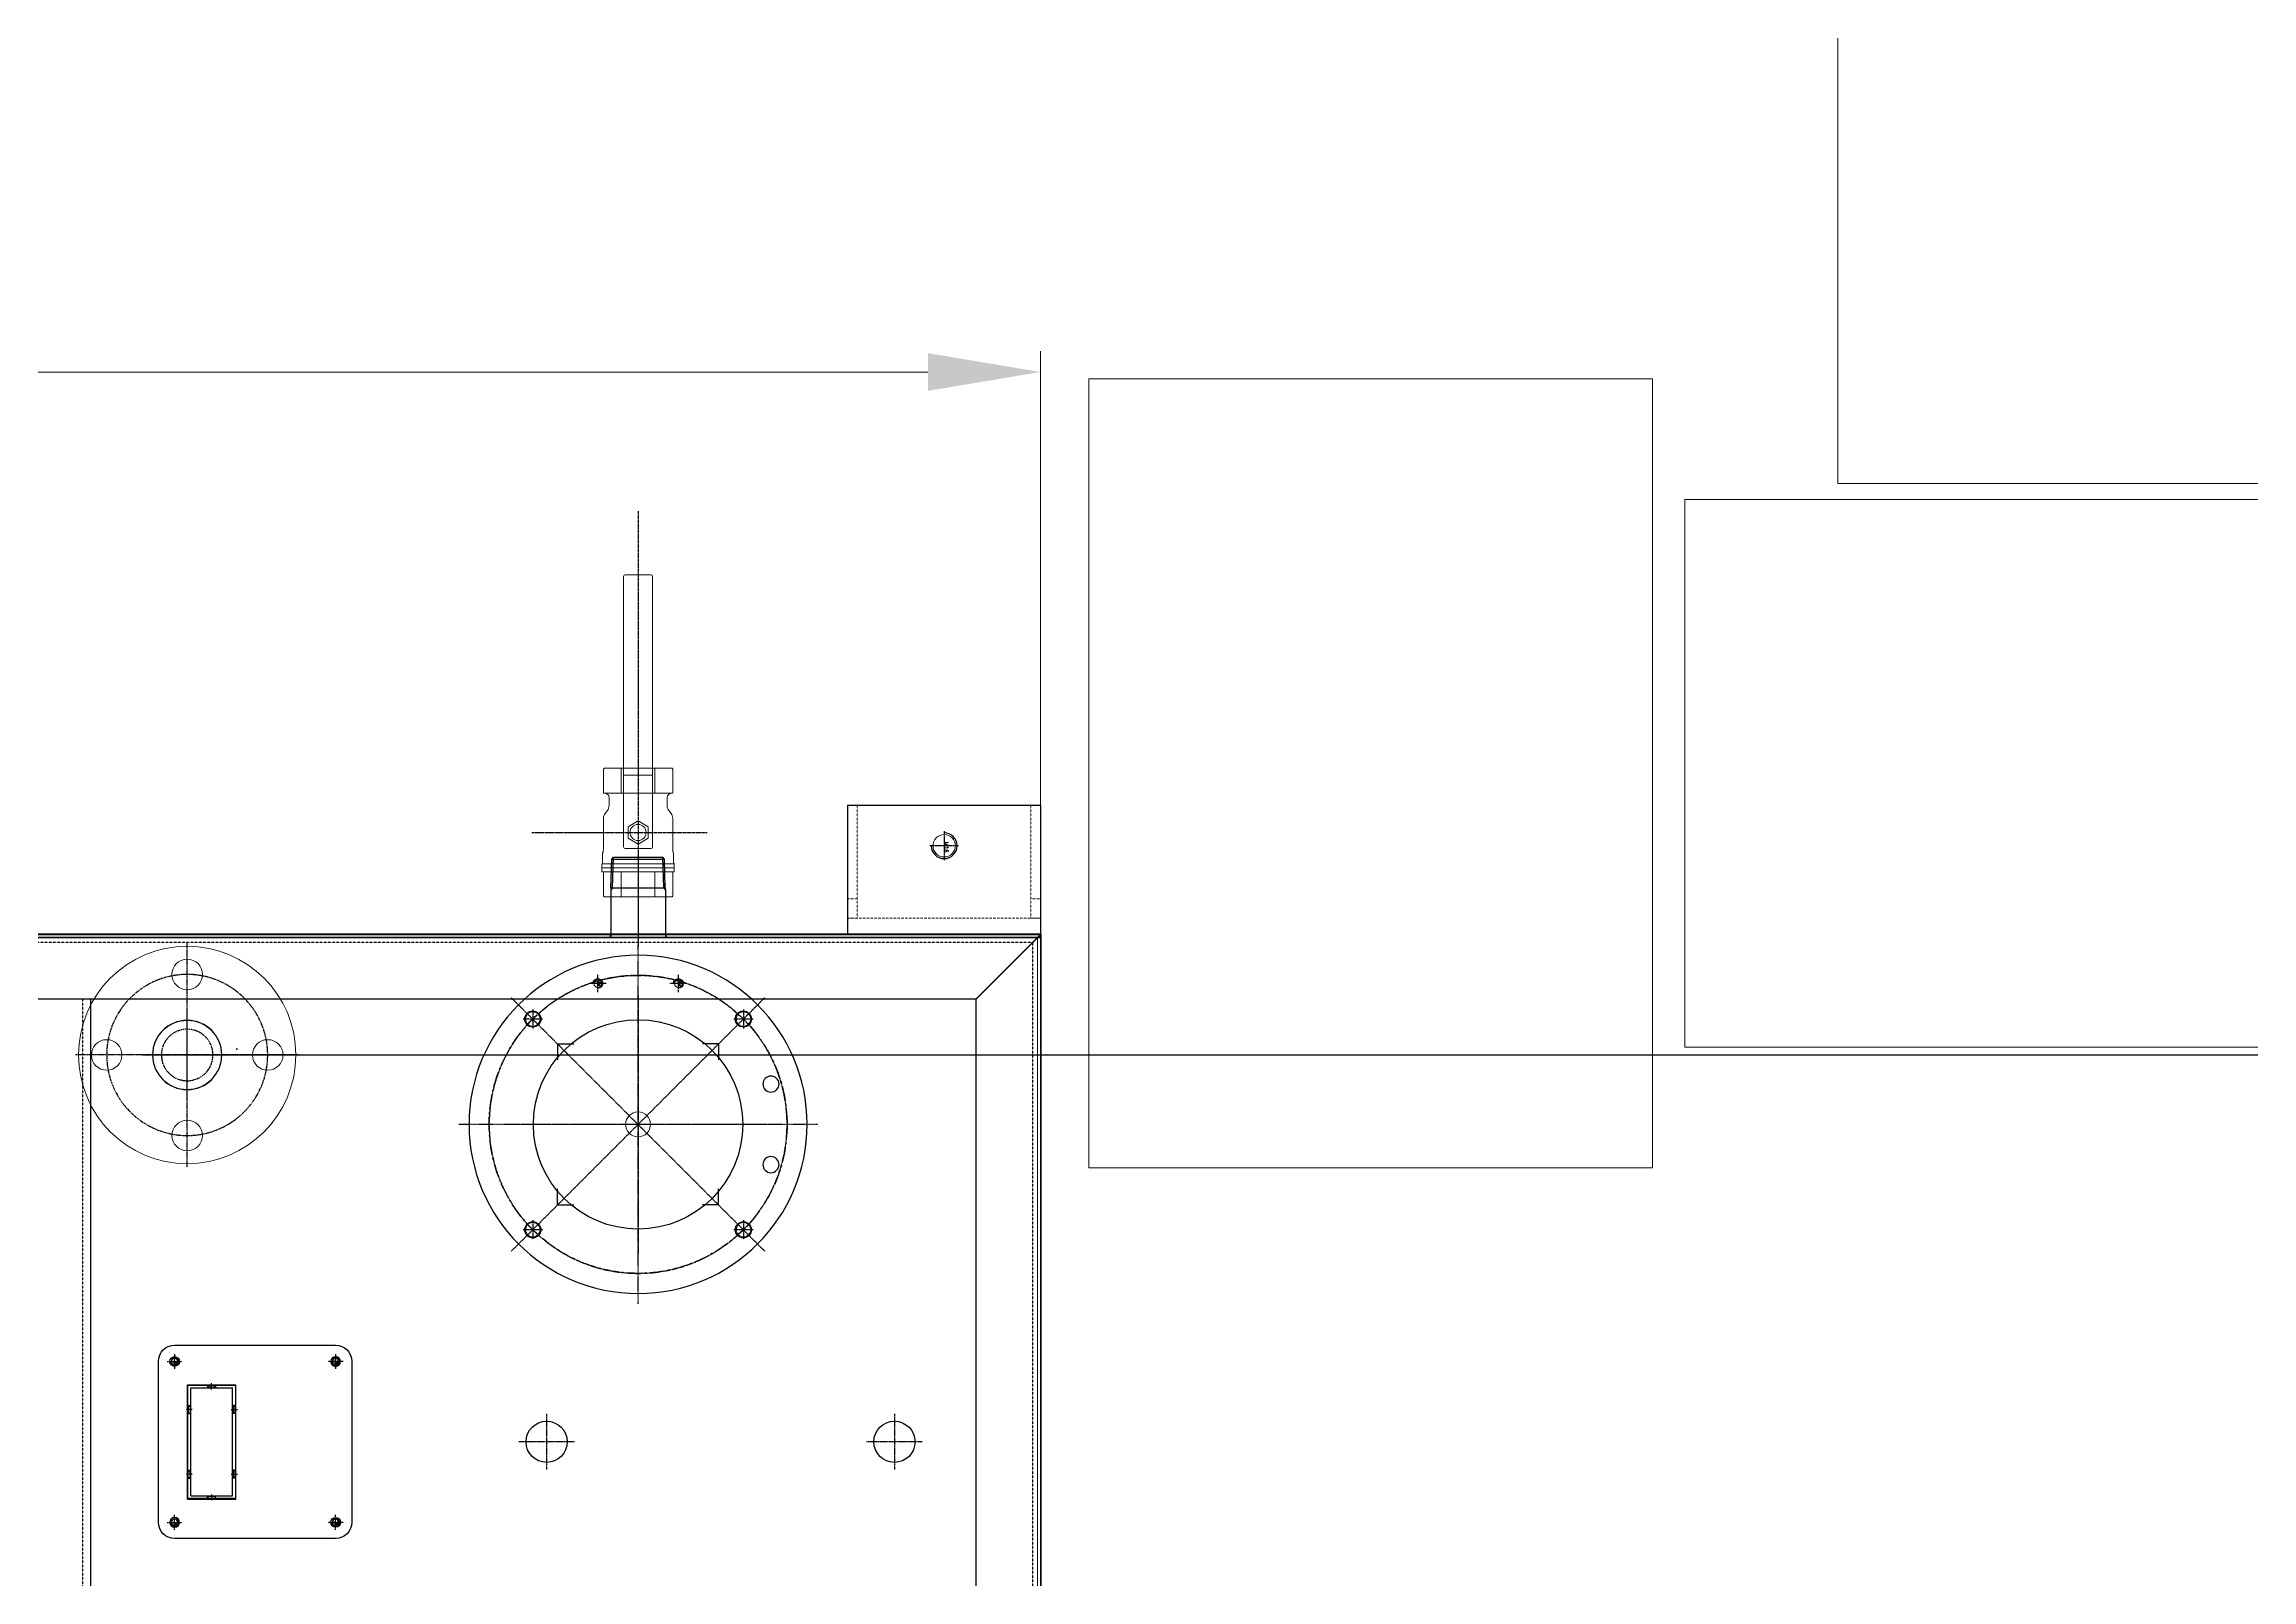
# Model space of a CAD drawing. Header units: millimetres. Extents: x -32759 to 129432, y 390 to 54305.
# Drawn here: x 25861 to 27232, y 29215 to 30169 of the extents above; entities that cross this region are included whole.
import ezdxf

# ---------------------------------------------------------------- set-up
doc = ezdxf.new("R2010")
doc.units = ezdxf.units.MM
for name, pattern in [('AM_ISO09W050', [22.5, 12, -1.5, 3, -1.5, 3, -1.5]), ('CENTER', [2, 1.25, -0.25, 0.25, -0.25]), ('CENTER2', [28.575, 19.05, -3.175, 3.175, -3.175]), ('HIDDEN', [0.375, 0.25, -0.125]), ('HIDDEN2', [4.7625, 3.175, -1.5875]), ('PHANTOM', [2.5, 1.25, -0.25, 0.25, -0.25, 0.25, -0.25])]:
    doc.linetypes.add(name, pattern=pattern)
for name, color, linetype in [('01a', 8, 'Continuous'), ('01b', 30, 'Continuous'), ('01j', 243, 'Continuous'), ('04', 111, 'Continuous'), ('1', 20, 'Continuous'), ('3', 5, 'Continuous'), ('4', 102, 'Continuous'), ('_0', 3, 'Continuous'), ('BOM-UDEF', 3, 'Continuous'), ('CENTER', 1, 'CENTER'), ('CL', 1, 'CENTER'), ('FL', 3, 'Continuous'), ('HL', 2, 'HIDDEN'), ('PL', 5, 'PHANTOM'), ('가상', 6, 'AM_ISO09W050'), ('외형선', 3, 'Continuous')]:
    doc.layers.add(name, color=color, linetype=linetype)
for name, color, linetype, lineweight in [('03 중심선', 1, 'CENTER', 25), ('1111111', 1, 'Continuous', 25), ('2은선', 2, 'HIDDEN', 18), ('_BODY', 7, 'Continuous', 13)]:
    doc.layers.add(name, color=color, linetype=linetype, lineweight=lineweight)
doc.layers.add('08 소재', color=7, linetype='Continuous', lineweight=60, true_color=0xeb9514)
doc.styles.add('ROAMNS', font='romans.shx', dxfattribs={"width": 0.8, "bigfont": 'whgtxt.shx'})
doc.styles.add('ROMANS', font='romans')
doc.styles.get("Standard").update_dxf_attribs({"font": 'arial.ttf'})
doc.styles.add('한글', font='romans.shx', dxfattribs={"height": 4, "bigfont": 'whgtxt.shx'})
doc.dimstyles.new('20 작은 한덕_도면칫수', dxfattribs={"dimscale": 20, "dimtxt": 3.3, "dimasz": 3.5, "dimexe": 0.65, "dimexo": 1.25, "dimgap": 1, "dimtad": 1, "dimdec": 0, "dimdsep": 46, "dimtxsty": 'ROAMNS', "dimcen": 0, "dimclrd": 7, "dimclre": 7, "dimclrt": 2, "dimadec": 0, "dimazin": 2, "dimtp": 0.1, "dimtm": 0.1, "dimtfac": 0.71, "dimtdec": 0, "dimtmove": 0, "dimatfit": 3, "dimfxl": 1, "dimlwd": -1, "dimlwe": -1, "dimarcsym": 1})

# ---------------------------------------------------------------- blocks, each defined once
blk = doc.blocks.new('*D1460')
at = {"color": 7, "linetype": 'ByBlock', "transparency": 16777216}
for p, q in [((272423.9, 142126.5), (272423.9, 142698.2)), ((274823.9, 142046.5), (274823.9, 142698.2)), ((274753.9, 142685.2), (272493.9, 142685.2))]:
    blk.add_line(p, q, dxfattribs=at)
at = {"color": 7, "transparency": 16777216}
for points in [[(272493.9, 142696.9), (272493.9, 142673.5), (272423.9, 142685.2)], [(274753.9, 142696.9), (274753.9, 142673.5), (274823.9, 142685.2)]]:
    blk.add_solid(points, dxfattribs=at)
at = {"layer": 'Defpoints', "color": 0, "transparency": 16777216}
for p in [(272423.9, 142685.2), (272423.9, 142101.5), (274823.9, 142021.5)]:
    blk.add_point(p, dxfattribs=at)
at = {"color": 2, "transparency": 16777216, "insert": (273623.9, 142738.2), "char_height": 66, "attachment_point": 5, "style": 'ROAMNS'}
blk.add_mtext('2400', dxfattribs=at)
blk = doc.blocks.new('cvbncvbnvc')
at = {"ltscale": 0.5}
for p, q in [((445983.7, 224427), (445983.7, 225627)), ((448383.7, 224427), (445983.7, 224427))]:
    blk.add_line(p, q, dxfattribs=at)
blk = doc.blocks.new('sdfgdsgsdgsd')
at = {"layer": '1'}
blk.add_line((445072.6, 186300.7), (445072.6, 186242.2), dxfattribs=at)
at = {"layer": '3'}
for p, q in [((445055.8, 186278.4), (445056.3, 186296.3)), ((445056.3, 186296.3), (445057.3, 186297.4)), ((445089, 186296.3), (445056.3, 186296.3)), ((445088, 186297.4), (445057.3, 186297.4)), ((445089, 186296.3), (445088, 186297.4)), ((445089.5, 186278.4), (445089, 186296.3)), ((445055.6, 186276.9), (445055.6, 186247.5)), ((445089.5, 186278.4), (445055.8, 186278.4)), ((445089.6, 186276.9), (445089.6, 186247.5))]:
    blk.add_line(p, q, dxfattribs=at)
at = {"layer": '4'}
for p, q in [((445056.7, 186278.4), (445057.3, 186297.4)), ((445088.6, 186278.4), (445088, 186297.4)), ((445055.8, 186278.4), (445055.6, 186276.9)), ((445056.7, 186278.4), (445055.6, 186276.9)), ((445088.6, 186278.4), (445089.6, 186276.9)), ((445089.5, 186278.4), (445089.6, 186276.9))]:
    blk.add_line(p, q, dxfattribs=at)
blk = doc.blocks.new('BA-25P')
for p, q in [((-40, 21.1), (-39.4, 21.5)), ((-40, 21.1), (-40, -21.1)), ((-39.4, 21.5), (-24.7, 21.5)), ((-24.5, 21.3), (-24.5, -21.3)), ((-21.5, 18), (-16.7, 18)), ((-13.7, 19), (-11.8, 20.5)), ((-8.8, 21.5), (8.6, 21.5)), ((12.2, 21.7), (12.4, 21.8)), ((12.9, 22), (19, 22)), ((19.5, 22.5), (24.5, 22.5)), ((19.5, 22.5), (19.5, -22.5)), ((22, 22.5), (22, -22.5)), ((24.5, 22.5), (24.5, -22.5)), ((24.5, 21.5), (39.4, 21.5)), ((40, 21.1), (39.4, 21.5)), ((40, 21.1), (40, -21.1)), ((-160, 8), (-160, -8)), ((-159, 9), (9, 9)), ((-40, 10.5), (-24.5, 10.5)), ((-35.5, 9), (-35.5, -9)), ((10, 8), (10, -8)), ((24.5, 10.5), (40, 10.5)), ((-159, -9), (9, -9)), ((-40, -10.5), (-24.5, -10.5)), ((24.5, -10.5), (40, -10.5)), ((-40, -21.1), (-39.4, -21.5)), ((-39.4, -21.5), (-24.7, -21.5)), ((-21.5, -18), (-16.7, -18)), ((-13.7, -19), (-11.8, -20.5)), ((-8.8, -21.5), (8.6, -21.5)), ((12.2, -21.7), (12.4, -21.8)), ((12.9, -22), (19, -22)), ((19.5, -22.5), (24.5, -22.5)), ((24.5, -21.5), (39.4, -21.5)), ((40, -21.1), (39.4, -21.5))]:
    blk.add_line(p, q)
blk.add_lwpolyline([(7.2, 0), (3.6, 6.2), (-3.6, 6.2), (-7.2, 0), (-3.6, -6.2), (3.6, -6.2)], close=True)
blk.add_circle((0, 0), 5)
for centre, radius, start, end in [((-24.7, 21.3), 0.2, 0, 90), ((-21.5, 21), 3, 180, 270), ((-16.7, 23), 5, 270, 307.5582), ((-8.8, 16.5), 5, 90, 127.5582), ((8.6, 56.9), 35.4, 269.9365, 275.7235), ((12.9, 21), 1, 90, 124.5464), ((19, 22.5), 0.5, 270, 360), ((-159, 8), 1, 90, 180), ((9, 8), 1, 0, 90), ((-159, -8), 1, 180, 270), ((9, -8), 1, 270, 0), ((-24.7, -21.3), 0.2, 270, 0), ((-21.5, -21), 3, 90, 180), ((-16.7, -23), 5, 52.4418, 90), ((-8.8, -16.5), 5, 232.4418, 270), ((8.6, -56.9), 35.4, 84.2765, 90.0635), ((12.9, -21), 1, 235.4536, 270), ((19, -22.5), 0.5, 0, 90)]:
    blk.add_arc(centre, radius, start, end)
at = {"layer": 'CENTER'}
for p, q in [((0, 66), (0, -42.8)), ((-199.5, 0), (68.3, 0))]:
    blk.add_line(p, q, dxfattribs=at)
blk = doc.blocks.new('ORDERNO')
at = {"color": 3}
blk.add_attdef('ORDER', (0, 0), '', height=5, dxfattribs=at)
blk = doc.blocks.new('lyk-2481')
blk.add_circle((1114232, 10051.3), 2.46)
at = {"layer": '03 중심선'}
for p, q in [((1114226.7, 10051.3), (1114237.3, 10051.3)), ((1114232, 10056.5), (1114232, 10046))]:
    blk.add_line(p, q, dxfattribs=at)
at = {"layer": '1111111'}
blk.add_arc((1114232, 10051.3), 3, 270, 180, dxfattribs=at)
at = {"color": 2}
ref = blk.add_blockref('ORDERNO', (1114230.6, 10051.6), dxfattribs=dict(at, xscale=0.5, yscale=0.5, zscale=0.5))
ref.add_attrib('ORDER', 'M6', (1114230.6, 10051.6), dxfattribs={"color": 0, "height": 1.5, "style": 'ROMANS', "width": 0.8})
blk = doc.blocks.new('A$C5DE60368')
at = {"ltscale": 2}
blk.add_circle((111.4, 111.4), 105, dxfattribs=at)
for centre, radius in [((46, 176.8), 4.5), ((176.8, 176.8), 4.5), ((111.4, 111.4), 7.75), ((46, 46), 4.5), ((176.8, 46), 4.5)]:
    blk.add_circle(centre, radius)
at = {"layer": '03 중심선', "ltscale": 0.25}
for p, q in [((111.4, 222.8), (111.4, 0)), ((32.6, 32.6), (190.1, 190.1)), ((32.6, 190.1), (190.1, 32.6)), ((0, 111.4), (222.8, 111.4))]:
    blk.add_line(p, q, dxfattribs=at)
blk.add_circle((111.4, 111.4), 92.5, dxfattribs=at)
at = {"layer": '가상'}
for p, q in [((61.4, 161.4), (71.4, 161.4)), ((61.4, 161.4), (61.4, 151.4)), ((161.4, 161.4), (151.4, 161.4)), ((161.4, 161.4), (161.4, 151.4)), ((61.4, 61.4), (61.4, 71.4)), ((161.4, 61.4), (161.4, 71.4)), ((61.4, 61.4), (71.4, 61.4)), ((161.4, 61.4), (151.4, 61.4))]:
    blk.add_line(p, q, dxfattribs=at)
for p in [(-1114033.1, -9914.9), (-1114033.1, -9964.9)]:
    blk.add_blockref('lyk-2481', p)
blk = doc.blocks.new('xcvbxcvbcvbvxcxc')
at = {"ltscale": 0.5}
for p, q in [((508454.9, 282119), (508454.9, 284519)), ((508494.9, 284479), (508494.9, 282159)), ((508494.9, 282159), (508454.9, 282119))]:
    blk.add_line(p, q, dxfattribs=at)
at = {"layer": 'HL', "ltscale": 0.5}
blk.add_line((508459.9, 282124), (508459.9, 284514), dxfattribs=at)
blk = doc.blocks.new('cvncvbncvncv')
at = {"ltscale": 0.5}
for p, q in [((505483.1, 284638.8), (506683.1, 284638.8)), ((505523.1, 284598.8), (505483.1, 284638.8)), ((506643.1, 284598.8), (506683.1, 284638.8)), ((506643.1, 284598.8), (505523.1, 284598.8))]:
    blk.add_line(p, q, dxfattribs=at)
at = {"layer": 'HL', "ltscale": 0.5}
blk.add_line((505488.1, 284633.8), (506678.1, 284633.8), dxfattribs=at)
blk = doc.blocks.new('asfdsdfafsad')
at = {"ltscale": 0.5}
for p, q in [((507346.1, 283868.7), (506226.1, 283868.7)), ((506226.1, 283868.7), (506226.1, 283828.7)), ((507346.1, 283868.7), (507346.1, 283828.7)), ((506226.1, 283828.7), (507346.1, 283828.7))]:
    blk.add_line(p, q, dxfattribs=at)
at = {"layer": 'HL', "ltscale": 0.5}
blk.add_line((506226.1, 283833.7), (507346.1, 283833.7), dxfattribs=at)
blk = doc.blocks.new('sdfgfgsfdgsd')
for name, p in [('xcvbxcvbcvbvxcxc', (-2088.1, -1572.4)), ('asfdsdfafsad', (180.7, -2692.1))]:
    blk.add_blockref(name, p)
at = {"xscale": -1, "rotation": 180}
blk.add_blockref('cvncvbncvncv', (883.7, 565185.5), dxfattribs=at)
blk = doc.blocks.new('sdfgsdgfdgd')
at = {"ltscale": 0.5}
blk.add_circle((489855.9, 297052.9), 6.92, dxfattribs=at)
at = {"layer": 'CL', "ltscale": 0.5}
for p, q in [((489855.9, 297061.9), (489855.9, 297043.9)), ((489846.9, 297052.9), (489864.9, 297052.9))]:
    blk.add_line(p, q, dxfattribs=at)
at = {"layer": 'FL', "color": 1, "ltscale": 0.5}
blk.add_arc((489855.9, 297052.9), 8, 270, 180, dxfattribs=at)
at = {"color": 2, "style": '한글'}
blk.add_text('M16', height=2.4, dxfattribs=at).set_placement((489853.5, 297053.1))
blk = doc.blocks.new('sdfgsdfsdgsd')
at = {"color": 2, "linetype": 'HIDDEN2', "ltscale": 0.5}
blk.add_line((490032.2, 296995.1), (490032.2, 297115.1), dxfattribs=at)
at = {"ltscale": 0.5}
blk.add_line((490042.2, 296995.1), (490042.2, 297115.1), dxfattribs=at)
at = {"layer": '외형선'}
for p, q in [((490042.2, 297115.1), (489962.2, 297115.1)), ((489962.2, 297115.1), (489962.2, 296995.1)), ((489962.2, 296995.1), (490042.2, 296995.1))]:
    blk.add_line(p, q, dxfattribs=at)
blk.add_blockref('sdfgsdgfdgd', (131.3, 2.2))
blk = doc.blocks.new('cvbncncvbcn')
at = {"ltscale": 0.5}
for p, q in [((490334.8, 296974.9), (490334.8, 296980.9)), ((490334.8, 296980.9), (490404.8, 296980.9)), ((490334.8, 296974.9), (490404.8, 296974.9)), ((490392.8, 296974.9), (490392.8, 296980.9)), ((490404.8, 296974.9), (490404.8, 296980.9))]:
    blk.add_line(p, q, dxfattribs=at)
blk = doc.blocks.new('ASFDASFDDFAS')
blk.add_blockref('sdfgsdfsdgsd', (21.3, -380.4))
at = {"layer": '2은선', "xscale": -1, "rotation": 180}
blk.add_blockref('cvbncncvbcn', (-351.3, 593709.5), dxfattribs=at)
at = {"layer": '2은선'}
blk.add_blockref('cvbncncvbcn', (-351.3, -360.2), dxfattribs=at)
blk = doc.blocks.new('HS_BOM', base_point=(-3113.6, 16316.3))
at = {"layer": 'BOM-UDEF'}
blk.add_circle((-3113.6, 16316.3), 0.25, dxfattribs=at)
blk = doc.blocks.new('A$C386F4B6A')
at = {"ltscale": 0.5}
for centre, radius in [((69.5, 69.5), 67.5), ((69.5, 119.5), 9.5), ((69.5, 69.5), 21.4), ((19.5, 69.5), 9.5), ((119.5, 69.5), 9.5), ((69.5, 19.5), 9.5)]:
    blk.add_circle(centre, radius, dxfattribs=at)
at = {"layer": 'CL', "ltscale": 0.5}
for p, q in [((69.5, 139), (69.5, 0)), ((0, 69.5), (139, 69.5))]:
    blk.add_line(p, q, dxfattribs=at)
blk.add_circle((69.5, 69.5), 50, dxfattribs=at)
at = {"layer": 'PL', "ltscale": 0.5}
blk.add_circle((69.5, 69.5), 16, dxfattribs=at)
at = {"layer": 'BOM-UDEF', "ltscale": 0.5}
blk.add_blockref('HS_BOM', (73.2, 100.3), dxfattribs=at)
blk = doc.blocks.new('XCVBXCVBVXCBC')
at = {"ltscale": 0.5}
blk.add_circle((514250.5, 287239.7), 3, dxfattribs=at)
at = {"layer": 'CL', "ltscale": 0.5}
for p, q in [((514250.5, 287244.3), (514250.5, 287235.1)), ((514245.9, 287239.7), (514255.1, 287239.7))]:
    blk.add_line(p, q, dxfattribs=at)
blk = doc.blocks.new('VBNBN')
at = {"color": 2, "linetype": 'HIDDEN2', "ltscale": 0.5}
for p, q in [((514128.5, 287092.4), (514129, 287092)), ((514129, 287092), (514129, 287087.8)), ((514129, 287092), (514130.1, 287092)), ((514130.1, 287092), (514130.5, 287092.4)), ((514130.1, 287092), (514130.1, 287087.8)), ((514128.5, 287087.4), (514129, 287087.8)), ((514129, 287087.8), (514130.1, 287087.8)), ((514130.1, 287087.8), (514130.5, 287087.4))]:
    blk.add_line(p, q, dxfattribs=at)
at = {"layer": 'CL', "ltscale": 0.5}
blk.add_line((514131.5, 287089.9), (514127.5, 287089.9), dxfattribs=at)
at = {"layer": 'FL', "color": 2, "linetype": 'HIDDEN2', "ltscale": 0.5}
for p, q in [((514128.5, 287092.4), (514130.5, 287092.4)), ((514128.5, 287087.4), (514130.5, 287087.4))]:
    blk.add_line(p, q, dxfattribs=at)
blk = doc.blocks.new('CVNVBNVNC')
at = {"ltscale": 0.5}
for p, q in [((514350.5, 287249.7), (514250.5, 287249.7)), ((514240.5, 287239.7), (514240.5, 287139.7)), ((514360.5, 287139.7), (514360.5, 287239.7)), ((514258.5, 287225.2), (514258.5, 287154.2)), ((514258.5, 287225.2), (514288.5, 287225.2)), ((514260.5, 287223.2), (514260.5, 287156.2)), ((514260.5, 287223.2), (514286.5, 287223.2)), ((514286.5, 287223.2), (514286.5, 287156.2)), ((514288.5, 287225.2), (514288.5, 287154.2)), ((514258.5, 287154.2), (514288.5, 287154.2)), ((514260.5, 287156.2), (514286.5, 287156.2)), ((514250.5, 287129.7), (514350.5, 287129.7))]:
    blk.add_line(p, q, dxfattribs=at)
for centre, start, end in [((514250.5, 287239.7), 90, 180), ((514350.5, 287239.7), 0, 90), ((514250.5, 287139.7), 180, 270), ((514350.5, 287139.7), 270, 0)]:
    blk.add_arc(centre, 10, start, end, dxfattribs=at)
for name, p in [('XCVBXCVBVXCBC', (0, 0)), ('VBNBN', (130, 119.9))]:
    blk.add_blockref(name, p)
at = {"xscale": -1}
for name, p in [('XCVBXCVBVXCBC', (1028601, 0)), ('VBNBN', (1028417.1, 119.9))]:
    blk.add_blockref(name, p, dxfattribs=at)
for name, p, rotation in [('VBNBN', (227183.6, 801353.8), 270), ('VBNBN', (1028417.1, 574259.6), 180), ('XCVBXCVBVXCBC', (1028601, 574379.5), 180)]:
    blk.add_blockref(name, p, dxfattribs=dict(rotation=rotation))
for name, p, rotation in [('VBNBN', (130, 574259.6), 180), ('VBNBN', (227183.6, -226974.3), 270), ('XCVBXCVBVXCBC', (0, 574379.5), 180)]:
    blk.add_blockref(name, p, dxfattribs=dict(at, rotation=rotation))
blk = doc.blocks.new('sdfgsdgfsdsd')
at = {"color": 2, "linetype": 'HIDDEN2', "ltscale": 0.5}
for p, q in [((451500.1, 204107.9), (451500.1, 204109.9)), ((451534.6, 204107.9), (451534.6, 204109.9))]:
    blk.add_line(p, q, dxfattribs=at)
at = {"layer": 'CL', "ltscale": 0.5}
blk.add_line((451517.3, 204105.9), (451517.3, 204111.9), dxfattribs=at)
blk = doc.blocks.new('wetsdfg')
at = {"ltscale": 0.5}
for p, q in [((124343.3, -71808.7), (126743.3, -71808.7)), ((126743.3, -71810.7), (126743.3, -71808.7)), ((124343.3, -71810.7), (126743.3, -71810.7))]:
    blk.add_line(p, q, dxfattribs=at)
blk.add_blockref('sdfgsdgfsdsd', (-325024, -275918.6))
blk = doc.blocks.new('sdgsdfgsgs')
at = {"ltscale": 0.5}
for p, q in [((446006.6, 224057.8), (446006.6, 224059.8)), ((446006.6, 224059.8), (447202.6, 224059.8)), ((446006.6, 224057.8), (447202.6, 224057.8)), ((447202.6, 224057.8), (447202.6, 224059.8))]:
    blk.add_line(p, q, dxfattribs=at)
blk = doc.blocks.new('asdfasfsfsa')
at = {"ltscale": 0.5}
blk.add_circle((450665.1, 185492), 12.8, dxfattribs=at)
at = {"layer": 'CL', "ltscale": 0.5}
for p, q in [((450665.1, 185509.3), (450665.1, 185474.7)), ((450647.8, 185492), (450682.4, 185492))]:
    blk.add_line(p, q, dxfattribs=at)
blk = doc.blocks.new('asfdsafsfas')
at = {"ltscale": 0.5}
blk.add_circle((446413, 186122.4), 5, dxfattribs=at)
at = {"layer": 'CL', "ltscale": 0.5}
for p, q in [((446407, 186122.4), (446419, 186122.4)), ((446413, 186128.4), (446413, 186116.4))]:
    blk.add_line(p, q, dxfattribs=at)
blk = doc.blocks.new('asdfasfdsfsa')
blk.add_blockref('asfdsafsfas', (0, 0))
blk = doc.blocks.new('sdfgsdfgsdsf')
at = {"color": 1, "linetype": 'CENTER2', "ltscale": 0.5}
blk.add_circle((443684.2, 208741.5), 92.5, dxfattribs=at)
at = {"ltscale": 0.5}
blk.add_circle((443684.2, 208741.5), 65, dxfattribs=at)
at = {"layer": 'CL', "ltscale": 0.5}
for p, q in [((443684.2, 208821.5), (443684.2, 208661.5)), ((443764.2, 208741.5), (443604.2, 208741.5))]:
    blk.add_line(p, q, dxfattribs=at)
at = {"rotation": 270}
for p in [(257496.4, 655219.9), (257627.2, 655219.9), (257496.4, 655089), (257627.2, 655089)]:
    blk.add_blockref('asdfasfdsfsa', p, dxfattribs=at)
blk = doc.blocks.new('DFSGFGDSGD')
at = {"ltscale": 0.5}
blk.add_circle((514123.5, 287089.9), 2.07, dxfattribs=at)
at = {"layer": 'CL', "ltscale": 0.5}
for p, q in [((514120, 287089.9), (514127, 287089.9)), ((514123.5, 287093.4), (514123.5, 287086.4))]:
    blk.add_line(p, q, dxfattribs=at)
at = {"layer": 'FL', "color": 1, "ltscale": 0.5}
blk.add_arc((514123.5, 287089.9), 2.5, 270, 180, dxfattribs=at)
at = {"color": 2, "ltscale": 0.5, "insert": (514122.8, 287091.3), "char_height": 1.2, "width": 1.091, "attachment_point": 1, "style": '한글'}
blk.add_mtext('M5', dxfattribs=at)
blk = doc.blocks.new('safdasfdfasd')
at = {"ltscale": 0.5}
blk.add_circle((498293.2, 279681.8), 21.5, dxfattribs=at)
at = {"layer": 'CL', "ltscale": 0.5}
for p, q in [((498293.2, 279709.6), (498293.2, 279654)), ((498265.4, 279681.8), (498321, 279681.8))]:
    blk.add_line(p, q, dxfattribs=at)
blk = doc.blocks.new('dsfgsdfgfgdss')
at = {"ltscale": 0.5}
for p, q in [((126114.3, -68465.7), (126114.3, -69665.7)), ((125584.5, -69315.5), (125614.5, -69315.5)), ((125584.5, -69385.5), (125584.5, -69315.5)), ((125614.5, -69315.5), (125614.5, -69385.5)), ((125614.5, -69385.5), (125584.5, -69385.5)), ((126114.3, -69665.7), (123714.3, -69665.7))]:
    blk.add_line(p, q, dxfattribs=at)
at = {"color": 2, "ltscale": 2}
blk.add_circle((125864.3, -69547.7), 105, dxfattribs=at)
for centre in [(125946.8, -69522.7), (125946.8, -69572.7)]:
    blk.add_circle(centre, 5)
for name, p in [('DFSGFGDSGD', (-388547.1, -356390.4)), ('DFSGFGDSGD', (-388447.1, -356390.4)), ('DFSGFGDSGD', (-388547.1, -356490.4)), ('DFSGFGDSGD', (-388447.1, -356490.4)), ('safdasfdfasd', (-372708.9, -349272.6))]:
    blk.add_blockref(name, p)
at = {"extrusion": (0, 0, -1), "zscale": -1}
for name, p, rotation in [('asdfasfsfsa', (59684.5, -520015.7), 90), ('asdfasfsfsa', (59468.5, -520015.7), 90), ('sdfgsdfgsdsf', (317819.9, 139193.8), 180)]:
    blk.add_blockref(name, p, dxfattribs=dict(at, rotation=rotation))
blk = doc.blocks.new('uyotyr')
at = {"color": 6}
for p in [(86965.5, 18298.5), (85585.5, 17068.5)]:
    blk.add_line(p, (86965.5, 17068.5), dxfattribs=at)
blk = doc.blocks.new('7yie')
at = {"color": 6}
for p, q in [((91752.9, 16198.1), (91752.9, 16688.1)), ((91752.9, 16688.1), (92102.9, 16688.1)), ((92102.9, 16198.1), (92102.9, 16688.1)), ((91732.9, 16613.1), (88475.9, 16613.1)), ((91732.9, 16273.1), (91732.9, 16613.1)), ((91732.9, 16273.1), (88475.9, 16273.1)), ((91752.9, 16198.1), (92102.9, 16198.1))]:
    blk.add_line(p, q, dxfattribs=at)
at = {"ltscale": 0.5}
blk.add_line((92174.9, 16341.1), (92134.9, 16341.1), dxfattribs=at)
blk = doc.blocks.new('1')
at = {"color": 6, "xscale": -1}
for name, p in [('uyotyr', (95903.348, -7245.457)), ('7yie', (100575.763, -6800.077))]:
    blk.add_blockref(name, p, dxfattribs=at)
at = {"xscale": -1}
for name, p, rotation in [('BA-25P', (8192.868, 9606.3), 90), ('A$C5DE60368', (8081.484, 9313.633), 270), ('sdgsdfgsgs', (-215616.928, -437661.578), 270)]:
    blk.add_blockref(name, p, dxfattribs=dict(at, rotation=rotation))
at = {"rotation": 270}
blk.add_blockref('ASFDASFDDFAS', (-288291.759, 499606.547), dxfattribs=at)
at = {"xscale": -1}
blk.add_blockref('sdfgdsgsdgsd', (453265.509, -176706.492), dxfattribs=at)
at = {"ltscale": 0.5, "xscale": -1, "rotation": 270}
blk.add_blockref('A$C386F4B6A', (7843.369, 9398.639), dxfattribs=at)
at = {"layer": '01a', "xscale": -1, "rotation": 90}
blk.add_blockref('sdfgfgsfdgsd', (288989.527, 515909.817), dxfattribs=at)
at = {"layer": '01b', "rotation": 180}
blk.add_blockref('cvbncvbnvc', (454426.616, 233970.061), dxfattribs=at)
at = {"layer": '01j', "xscale": -1, "rotation": 180}
blk.add_blockref('CVNVBNVNC', (-506345.454, 296417.625), dxfattribs=at)
at = {"layer": '04', "xscale": -1, "rotation": 180}
blk.add_blockref('dsfgsdfgfgdss', (-117671.418, -60122.65), dxfattribs=at)
at = {"layer": '08 소재', "xscale": -1, "rotation": 180}
blk.add_blockref('wetsdfg', (-118300.451, -62267.665), dxfattribs=at)
blk = doc.blocks.new('sdfgsdfgcxvxbxcv')
at = {"layer": '_0', "color": 4}
blk.add_line((274293.907, 142261.131), (276446.743, 142261.131), dxfattribs=at)
dim = blk.add_linear_dim(base=(272423.906, 142685.186), p1=(274823.906, 142021.451), p2=(272423.906, 142101.451), angle=180, dimstyle='20 작은 한덕_도면칫수')
dim.commit()
dim.dimension.update_dxf_attribs({"geometry": '*D1460', "text_midpoint": (273623.906, 142738.186)})
blk.add_blockref('1', (266381.038, 132792.991))

msp = doc.modelspace()

# ---------------------------------------------------------------- block references
at = {"layer": '_BODY'}
msp.add_blockref('sdfgsdfgcxvxbxcv', (-248343.9, -112720), dxfattribs=at)

doc.saveas('drawing.dxf')
